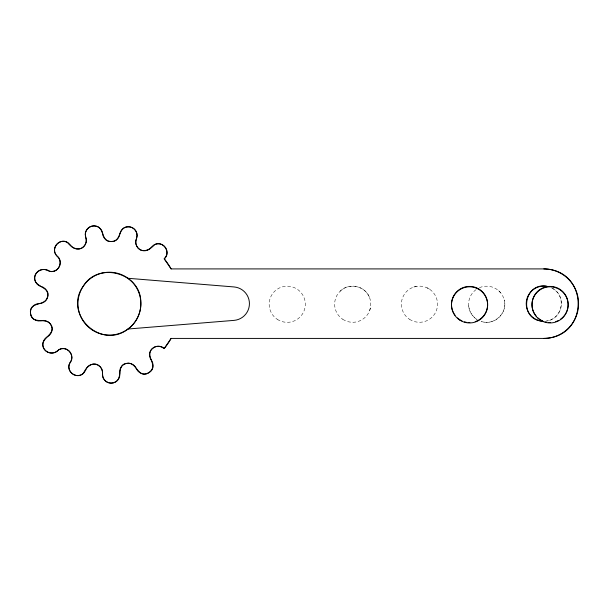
<?xml version="1.0" encoding="UTF-8"?>
<svg xmlns="http://www.w3.org/2000/svg" width="609" height="609" viewBox="0 0 609 609"><rect width="100%" height="100%" fill="white"/><g stroke="black" fill="none" stroke-linecap="round" stroke-linejoin="round"><path stroke-width="0.46" stroke-dasharray="3.04 2.28" d="M369.655 310.521L370.409 307.926M481.102 321.369C493.846 326.196 508.035 312.927 504.214 299.879M340.195 291.178C348.729 282.378 365.149 285.827 369.427 297.314M413.838 287.029L416.465 286.382M552.569 288.422C566.903 295.578 562.434 319.527 546.486 321.027A17.592 17.592 0 0 0 551.457 287.813M427.023 287.791L429.391 289.1M468.664 305.87C469.204 311.435 472.401 316.695 477.205 319.573M498.725 290.744L500.598 292.693M479.352 287.73A18.072 18.072 0 0 1 504.701 303.046A18.072 18.072 0 0 1 481.635 321.621M476.74 319.367A18.072 18.072 0 0 1 476.223 289.503M409.545 319.322A18.072 18.072 0 0 0 437.513 305.246A18.072 18.072 0 0 0 411.341 288.065A18.072 18.072 0 0 0 409.545 319.322M342.798 319.322A18.072 18.072 0 0 0 370.767 305.246A18.072 18.072 0 0 0 344.595 288.065A18.072 18.072 0 0 0 342.798 319.322M277.316 319.367A18.072 18.072 0 0 0 305.284 305.299A18.072 18.072 0 0 0 279.112 288.118A18.072 18.072 0 0 0 277.316 319.367"/><path stroke-width="0.91" d="M127.296 363.284C115.946 364.129 123.391 378.25 115.192 382.132C111.691 384.058 106.94 383.091 104.466 379.963C101.239 376.811 103.629 372.061 101.482 368.514C95.468 359.439 86.554 365.644 83.456 373.294C77.046 379.902 65.323 371.307 69.723 363.215C76.232 356.227 66.845 344.504 58.73 349.794C53.485 356.471 41.397 351.956 42.912 343.263C44.807 336.054 58.175 331.623 49.314 322.823C43.604 318.157 31.394 324.216 30.503 313.178C29.042 302.064 43.003 305.885 46.832 298.973C52.222 288.544 39.022 287.851 35.398 281.571C31.47 272.908 42.866 265.95 49.786 271.348C58.609 273.631 64.173 260.705 56.652 255.689C50.083 248.929 59.575 237.358 67.485 242.451C72.243 249.028 82.169 252.842 85.953 242.907C87.407 238.949 83.829 234.945 86.036 231.062C87.658 227.172 92.355 224.957 96.374 226.228C104.839 228.124 100.911 242.047 111.089 241.552A8.686 8.686 0 0 0 119.897 233.635A8.686 8.686 0 0 1 130.729 227.073A8.686 8.686 0 0 1 136.606 238.286A8.686 8.686 0 0 0 140.116 249.66A8.686 8.686 0 0 0 151.687 246.858A8.686 8.686 0 0 1 164.323 246.181A8.686 8.686 0 0 1 164.224 258.84A70.811 70.811 0 0 1 171.106 268.912L543.822 268.912C589.55 269.589 589.581 337.668 543.822 338.414L171.106 338.414L164.171 348.554A8.686 8.686 0 0 0 152.265 348.63C144.021 355.74 159.413 365.902 149.319 372.381C138.38 380.001 137.078 362.363 127.692 363.238M128.027 329.005C135.487 323.554 140.321 314.701 140.801 305.474A30.686 30.686 0 0 0 140.801 301.851C140.755 272.862 98.216 261.185 83.349 286.063C62.757 314.297 101.292 350.114 128.027 329.005L234.031 320.38A16.77 16.77 0 0 0 249.431 303.663A16.77 16.77 0 0 0 234.031 286.946L127.981 278.283M541.858 321.149C517.749 318.728 524.182 280.833 547.742 286.512A17.592 17.592 0 0 0 526.382 301.364A17.592 17.592 0 0 0 543.167 321.248M171.106 268.912L164.224 258.84C171.639 252.682 162.999 239.992 154.557 244.635C149.426 250.847 139.461 254.448 136.02 244.331C134.673 240.471 138.205 236.924 136.751 233.064C135.647 228.992 131.331 226.183 127.167 226.845C117.857 227.583 121.358 242.42 111.089 241.552A8.686 8.686 0 0 1 102.563 233.186A8.686 8.686 0 0 0 92.088 226.076A8.686 8.686 0 0 0 85.633 236.962A8.686 8.686 0 0 1 81.545 248.145A8.686 8.686 0 0 1 70.134 244.742A8.686 8.686 0 0 0 57.543 243.417A8.686 8.686 0 0 0 56.987 256.062A8.686 8.686 0 0 1 58.654 267.846A8.686 8.686 0 0 1 46.992 270.229A8.686 8.686 0 0 0 35.261 274.994A8.686 8.686 0 0 0 40.734 286.405A8.686 8.686 0 0 1 47.761 296.02A8.686 8.686 0 0 1 38.603 303.617A8.686 8.686 0 0 0 30.503 313.353A8.686 8.686 0 0 0 40.719 320.836A8.686 8.686 0 0 1 51.445 325.998A8.686 8.686 0 0 1 46.954 337.021A8.686 8.686 0 0 0 44.404 349.421A8.686 8.686 0 0 0 56.934 351.203A8.686 8.686 0 0 1 68.825 350.693A8.686 8.686 0 0 1 70.065 362.53A8.686 8.686 0 0 0 73.666 374.672A8.686 8.686 0 0 0 85.557 370.333A8.686 8.686 0 0 1 95.803 364.273A8.686 8.686 0 0 1 102.479 374.132A8.686 8.686 0 0 0 111.371 383.137A8.686 8.686 0 0 0 119.813 373.705A8.686 8.686 0 0 1 125.994 363.527A8.686 8.686 0 0 1 136.53 369.077A8.686 8.686 0 0 0 148.619 372.815A8.686 8.686 0 0 0 151.618 360.52A8.686 8.686 0 0 1 152.265 348.63C155.432 345.501 160.966 345.47 164.171 348.554A70.811 70.811 0 0 0 171.106 338.414M455.068 315.279A18.072 18.072 0 0 1 460.381 288.91A18.072 18.072 0 0 1 486.028 297.032A18.072 18.072 0 0 1 475.187 321.651M469.874 322.549A18.072 18.072 0 0 1 468.07 322.488M466.288 322.252A18.072 18.072 0 0 1 464.53 321.841M462.003 320.897A18.072 18.072 0 0 1 457.496 317.936M543.822 268.912A34.751 34.751 0 0 1 578.58 303.663A34.751 34.751 0 0 1 543.822 338.414M536.133 315.987A18.072 18.072 0 0 1 537.328 291.65A18.072 18.072 0 0 1 561.673 290.622A18.072 18.072 0 0 1 564.924 314.769M564.391 315.5A18.072 18.072 0 0 1 560.508 319.23M558.194 320.623A18.072 18.072 0 0 1 555.697 321.651M550.384 322.549A18.072 18.072 0 0 1 548.58 322.488M546.798 322.252A18.072 18.072 0 0 1 545.04 321.841M542.512 320.897A18.072 18.072 0 0 1 540.914 320.06M540.145 319.588A18.072 18.072 0 0 1 538.006 317.936M459.635 319.991A18.072 18.072 0 0 0 487.603 305.916A18.072 18.072 0 0 0 461.432 288.735A18.072 18.072 0 0 0 459.635 319.991M92.591 330.23A31.447 31.447 0 0 0 140.831 304.949A31.447 31.447 0 0 0 94.814 275.808A31.447 31.447 0 0 0 92.591 330.23M540.145 319.984A18.072 18.072 0 0 0 568.113 305.916A18.072 18.072 0 0 0 541.941 288.735A18.072 18.072 0 0 0 540.145 319.984"/></g></svg>
